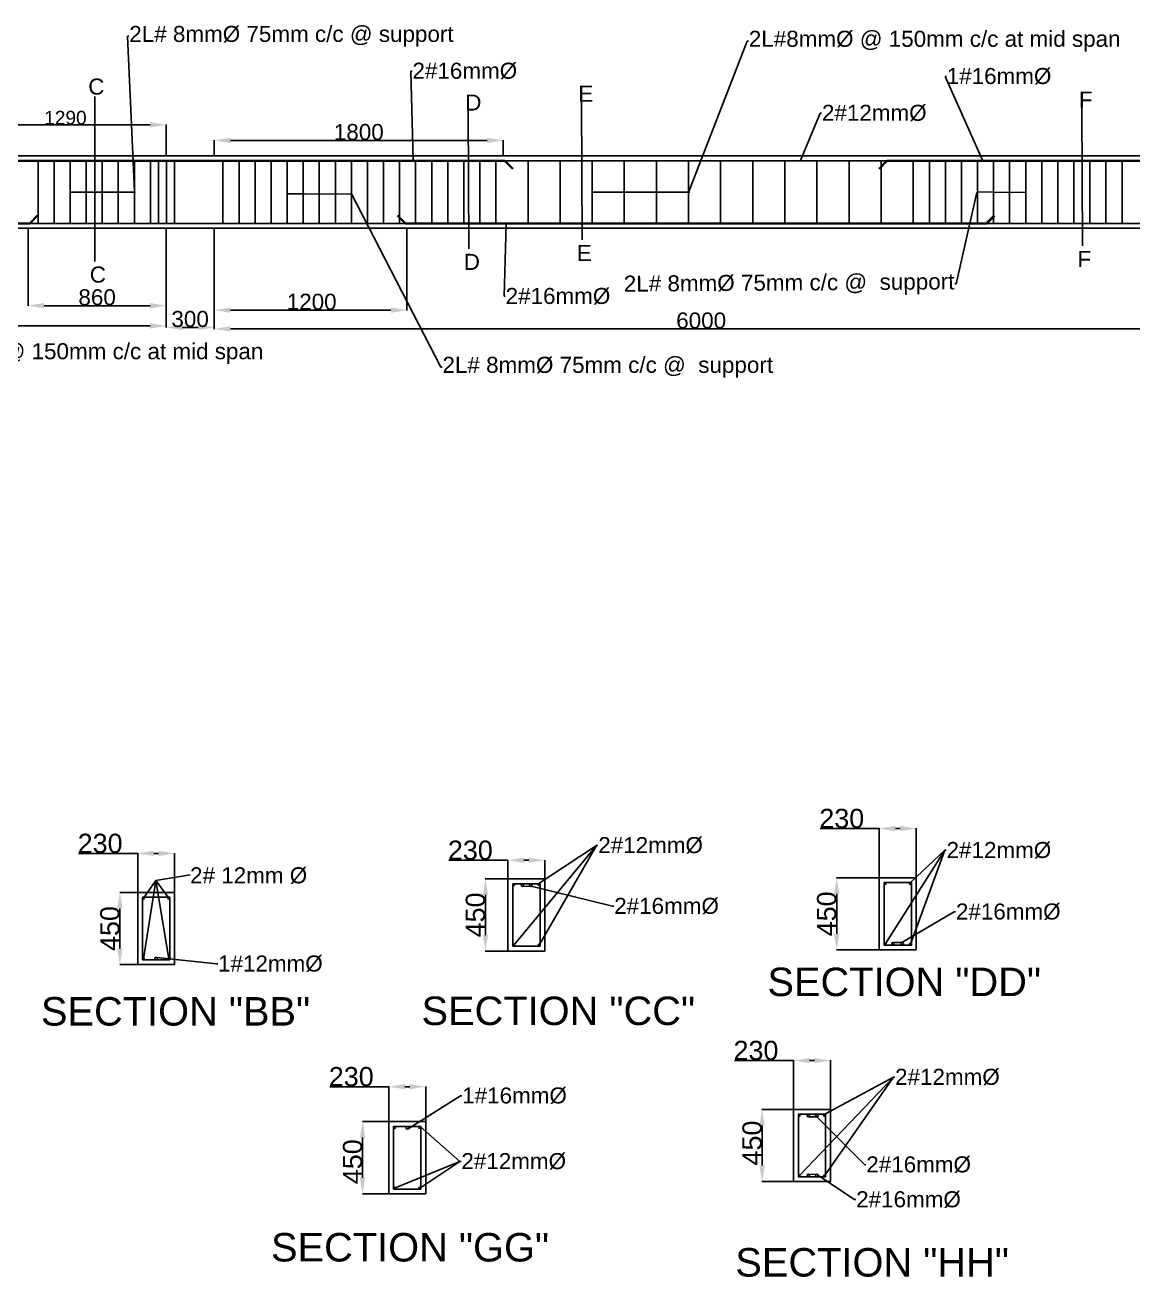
# Model space of a CAD drawing. Header units: inches. Extents: x 5684 to 22455, y 5609 to 13410.
# Drawn here: x 9429 to 16330, y 5609 to 13410 of the extents above; entities that cross this region are included whole.
import ezdxf
from ezdxf import colors
from ezdxf.entities.mleader import LeaderData, LeaderLine
from ezdxf.math import Vec2, Vec3

# ---------------------------------------------------------------- set-up
doc = ezdxf.new("R2010")
doc.units = ezdxf.units.IN
doc.header["$MEASUREMENT"] = 0
doc.styles.get("Standard").update_dxf_attribs({"font": 'arial.ttf'})
doc.dimstyles.new('ISO-25', dxfattribs={"dimtxt": 3, "dimasz": 100, "dimexe": 1.25, "dimexo": 0.625, "dimtad": 1, "dimtxsty": 'Standard', "dimcen": 2.5, "dimadec": 0, "dimazin": 0, "dimtfac": 1, "dimtmove": 0, "dimatfit": 3, "dimfxl": 1, "dimarcsym": 0})

# ---------------------------------------------------------------- blocks, each defined once
blk = doc.blocks.new('*D41')
at = {"color": 0, "lineweight": -2, "transparency": 16777216}
for p, q in [((6308, 12143.2), (6308, 11533.9)), ((10308, 12143.2), (10308, 11533.9)), ((6408, 11535.1), (10208, 11535.1))]:
    blk.add_line(p, q, dxfattribs=at)
at = {"color": 0, "transparency": 16777216}
for points in [[(6408, 11551.8), (6408, 11518.4), (6308, 11535.1)], [(10208, 11551.8), (10208, 11518.4), (10308, 11535.1)]]:
    blk.add_solid(points, dxfattribs=at)
at = {"layer": 'Defpoints', "color": 0, "transparency": 16777216}
for p in [(6308, 12143.8), (10308, 12143.8), (10308, 11535.1)]:
    blk.add_point(p, dxfattribs=at)
at = {"color": 0, "transparency": 16777216, "insert": (8308, 11586.8), "char_height": 85, "attachment_point": 5}
blk.add_mtext('{\\H1.17647x;4000}', dxfattribs=at)
blk = doc.blocks.new('*D42')
at = {"color": 0, "lineweight": -2, "transparency": 16777216}
for p, q in [((10608, 12143.2), (10608, 11515.2)), ((16608, 12143.2), (16608, 11515.2)), ((10708, 11516.4), (16508, 11516.4))]:
    blk.add_line(p, q, dxfattribs=at)
at = {"color": 0, "transparency": 16777216}
for points in [[(10708, 11533.1), (10708, 11499.8), (10608, 11516.4)], [(16508, 11533.1), (16508, 11499.8), (16608, 11516.4)]]:
    blk.add_solid(points, dxfattribs=at)
at = {"layer": 'Defpoints', "color": 0, "transparency": 16777216}
for p in [(10608, 12143.8), (16608, 12143.8), (16608, 11516.4)]:
    blk.add_point(p, dxfattribs=at)
at = {"color": 0, "transparency": 16777216, "insert": (13640.6, 11568.1), "char_height": 85, "attachment_point": 5}
blk.add_mtext('{\\H1.17647x;6000}', dxfattribs=at)
blk = doc.blocks.new('*D45')
at = {"color": 0, "lineweight": -2, "transparency": 16777216}
for p, q in [((10308, 12143.2), (10308, 11524.6)), ((10608, 12143.2), (10608, 11524.6)), ((10408, 11525.8), (10508, 11525.8))]:
    blk.add_line(p, q, dxfattribs=at)
at = {"color": 0, "transparency": 16777216}
for points in [[(10408, 11542.5), (10408, 11509.2), (10308, 11525.8)], [(10508, 11542.5), (10508, 11509.2), (10608, 11525.8)]]:
    blk.add_solid(points, dxfattribs=at)
at = {"layer": 'Defpoints', "color": 0, "transparency": 16777216}
for p in [(10308, 12143.8), (10608, 12143.8), (10608, 11525.8)]:
    blk.add_point(p, dxfattribs=at)
at = {"color": 0, "transparency": 16777216, "insert": (10457.4, 11577.5), "char_height": 85, "attachment_point": 5}
blk.add_mtext('{\\H1.17647x;300}', dxfattribs=at)
blk = doc.blocks.new('*D35')
at = {"color": 0, "lineweight": -2, "transparency": 16777216}
for p, q in [((9448, 12143.2), (9448, 11659.9)), ((10308, 12143.2), (10308, 11659.9)), ((9548, 11661.1), (10208, 11661.1))]:
    blk.add_line(p, q, dxfattribs=at)
at = {"color": 0, "transparency": 16777216}
for points in [[(9548, 11677.8), (9548, 11644.4), (9448, 11661.1)], [(10208, 11677.8), (10208, 11644.4), (10308, 11661.1)]]:
    blk.add_solid(points, dxfattribs=at)
at = {"layer": 'Defpoints', "color": 0, "transparency": 16777216}
for p in [(9448, 12143.8), (10308, 12143.8), (10308, 11661.1)]:
    blk.add_point(p, dxfattribs=at)
at = {"color": 0, "transparency": 16777216, "insert": (9878, 11712.8), "char_height": 85, "width": 187.626, "attachment_point": 5}
blk.add_mtext('{\\H1.17647x;860}', dxfattribs=at)
blk = doc.blocks.new('*D36')
at = {"color": 0, "lineweight": -2, "transparency": 16777216}
for p, q in [((9018, 12594.5), (9018, 12789.3)), ((9118, 12788), (10208, 12788)), ((10308, 12594.5), (10308, 12789.3))]:
    blk.add_line(p, q, dxfattribs=at)
at = {"color": 0, "transparency": 16777216}
for points in [[(9118, 12804.7), (9118, 12771.4), (9018, 12788)], [(10208, 12804.7), (10208, 12771.4), (10308, 12788)]]:
    blk.add_solid(points, dxfattribs=at)
at = {"layer": 'Defpoints', "color": 0, "transparency": 16777216}
for p in [(10308, 12788), (9018, 12593.8), (10308, 12593.8)]:
    blk.add_point(p, dxfattribs=at)
at = {"color": 0, "transparency": 16777216, "insert": (9680.6, 12832), "char_height": 85, "attachment_point": 5}
blk.add_mtext('1290', dxfattribs=at)
blk = doc.blocks.new('*D37')
at = {"color": 0, "lineweight": -2, "transparency": 16777216}
for p, q in [((10608, 12594.5), (10608, 12692.1)), ((10708, 12690.8), (12308, 12690.8)), ((12408, 12594.5), (12408, 12692.1))]:
    blk.add_line(p, q, dxfattribs=at)
at = {"color": 0, "transparency": 16777216}
for points in [[(10708, 12707.5), (10708, 12674.1), (10608, 12690.8)], [(12308, 12707.5), (12308, 12674.1), (12408, 12690.8)]]:
    blk.add_solid(points, dxfattribs=at)
at = {"layer": 'Defpoints', "color": 0, "transparency": 16777216}
for p in [(12408, 12690.8), (10608, 12593.8), (12408, 12593.8)]:
    blk.add_point(p, dxfattribs=at)
at = {"color": 0, "transparency": 16777216, "insert": (11508, 12742.5), "char_height": 85, "attachment_point": 5}
blk.add_mtext('{\\H1.17647x;1800}', dxfattribs=at)
blk = doc.blocks.new('*D38')
at = {"color": 0, "lineweight": -2, "transparency": 16777216}
for p, q in [((10608, 12143.2), (10608, 11631.9)), ((11808, 12143.2), (11808, 11631.9)), ((10708, 11633.1), (11708, 11633.1))]:
    blk.add_line(p, q, dxfattribs=at)
at = {"color": 0, "transparency": 16777216}
for points in [[(10708, 11649.8), (10708, 11616.4), (10608, 11633.1)], [(11708, 11649.8), (11708, 11616.4), (11808, 11633.1)]]:
    blk.add_solid(points, dxfattribs=at)
at = {"layer": 'Defpoints', "color": 0, "transparency": 16777216}
for p in [(10608, 12143.8), (11808, 12143.8), (11808, 11633.1)]:
    blk.add_point(p, dxfattribs=at)
at = {"color": 0, "transparency": 16777216, "insert": (11214.5, 11684.8), "char_height": 85, "attachment_point": 5}
blk.add_mtext('{\\H1.17647x;1200}', dxfattribs=at)
blk = doc.blocks.new('*D52')
at = {"color": 0, "lineweight": -2, "transparency": 16777216}
for p, q in [((10130.7, 8248.1), (9762.7, 8248.1)), ((10130.7, 8005.5), (10130.7, 8249.4)), ((10260.7, 8248.1), (10230.7, 8248.1)), ((10360.7, 8005.5), (10360.7, 8249.4))]:
    blk.add_line(p, q, dxfattribs=at)
at = {"color": 0, "transparency": 16777216}
for points in [[(10230.7, 8264.8), (10230.7, 8231.4), (10130.7, 8248.1)], [(10260.7, 8264.8), (10260.7, 8231.4), (10360.7, 8248.1)]]:
    blk.add_solid(points, dxfattribs=at)
at = {"layer": 'Defpoints', "color": 0, "transparency": 16777216}
for p in [(10130.7, 8248.1), (10130.7, 8004.9), (10360.7, 8004.9)]:
    blk.add_point(p, dxfattribs=at)
at = {"color": 0, "transparency": 16777216, "insert": (9896.7, 8310), "char_height": 3, "attachment_point": 5}
blk.add_mtext('{\\H40x;230}', dxfattribs=at)
blk = doc.blocks.new('*D53')
at = {"color": 0, "lineweight": -2, "transparency": 16777216}
for p, q in [((10130.1, 8004.9), (10018.5, 8004.9)), ((10019.8, 7904.9), (10019.8, 7654.9)), ((10130.1, 7554.9), (10018.5, 7554.9))]:
    blk.add_line(p, q, dxfattribs=at)
at = {"color": 0, "transparency": 16777216}
for points in [[(10003.1, 7904.9), (10036.4, 7904.9), (10019.8, 8004.9)], [(10003.1, 7654.9), (10036.4, 7654.9), (10019.8, 7554.9)]]:
    blk.add_solid(points, dxfattribs=at)
at = {"layer": 'Defpoints', "color": 0, "transparency": 16777216}
for p in [(10130.7, 8004.9), (10019.8, 7554.9), (10130.7, 7554.9)]:
    blk.add_point(p, dxfattribs=at)
at = {"color": 0, "transparency": 16777216, "insert": (9957.9, 7779.9), "char_height": 3, "attachment_point": 5, "rotation": 90}
blk.add_mtext('{\\H40x;450}', dxfattribs=at)
blk = doc.blocks.new('*D54')
at = {"color": 0, "lineweight": -2, "transparency": 16777216}
for p, q in [((12436.7, 8205.3), (12068.7, 8205.3)), ((12436.7, 8090.2), (12436.7, 8206.6)), ((12566.7, 8205.3), (12536.7, 8205.3)), ((12666.7, 8090.2), (12666.7, 8206.6))]:
    blk.add_line(p, q, dxfattribs=at)
at = {"color": 0, "transparency": 16777216}
for points in [[(12536.7, 8222), (12536.7, 8188.7), (12436.7, 8205.3)], [(12566.7, 8222), (12566.7, 8188.7), (12666.7, 8205.3)]]:
    blk.add_solid(points, dxfattribs=at)
at = {"layer": 'Defpoints', "color": 0, "transparency": 16777216}
for p in [(12436.7, 8205.3), (12436.7, 8089.6), (12666.7, 8089.6)]:
    blk.add_point(p, dxfattribs=at)
at = {"color": 0, "transparency": 16777216, "insert": (12202.7, 8267.3), "char_height": 3, "attachment_point": 5}
blk.add_mtext('{\\H40x;230}', dxfattribs=at)
blk = doc.blocks.new('*D55')
at = {"color": 0, "lineweight": -2, "transparency": 16777216}
for p, q in [((12436.1, 8089.6), (12295.5, 8089.6)), ((12296.8, 7739.6), (12296.8, 7989.6)), ((12436.1, 7639.6), (12295.5, 7639.6))]:
    blk.add_line(p, q, dxfattribs=at)
at = {"color": 0, "transparency": 16777216}
for points in [[(12280.1, 7989.6), (12313.4, 7989.6), (12296.8, 8089.6)], [(12280.1, 7739.6), (12313.4, 7739.6), (12296.8, 7639.6)]]:
    blk.add_solid(points, dxfattribs=at)
at = {"layer": 'Defpoints', "color": 0, "transparency": 16777216}
for p in [(12296.8, 8089.6), (12436.7, 8089.6), (12436.7, 7639.6)]:
    blk.add_point(p, dxfattribs=at)
at = {"color": 0, "transparency": 16777216, "insert": (12234.9, 7864.6), "char_height": 3, "attachment_point": 5, "rotation": 90}
blk.add_mtext('{\\H40x;450}', dxfattribs=at)
blk = doc.blocks.new('*D56')
at = {"color": 0, "lineweight": -2, "transparency": 16777216}
for p, q in [((14750.3, 8403.4), (14382.3, 8403.4)), ((14750.3, 8097.1), (14750.3, 8404.6)), ((14880.3, 8403.4), (14850.3, 8403.4)), ((14980.3, 8097.1), (14980.3, 8404.6))]:
    blk.add_line(p, q, dxfattribs=at)
at = {"color": 0, "transparency": 16777216}
for points in [[(14850.3, 8420), (14850.3, 8386.7), (14750.3, 8403.4)], [(14880.3, 8420), (14880.3, 8386.7), (14980.3, 8403.4)]]:
    blk.add_solid(points, dxfattribs=at)
at = {"layer": 'Defpoints', "color": 0, "transparency": 16777216}
for p in [(14750.3, 8403.4), (14750.3, 8096.5), (14980.3, 8096.5)]:
    blk.add_point(p, dxfattribs=at)
at = {"color": 0, "transparency": 16777216, "insert": (14516.3, 8465.3), "char_height": 3, "attachment_point": 5}
blk.add_mtext('{\\H40x;230}', dxfattribs=at)
blk = doc.blocks.new('*D57')
at = {"color": 0, "lineweight": -2, "transparency": 16777216}
for p, q in [((14749.6, 8096.5), (14483.7, 8096.5)), ((14484.9, 7996.5), (14484.9, 7746.5)), ((14749.6, 7646.5), (14483.7, 7646.5))]:
    blk.add_line(p, q, dxfattribs=at)
at = {"color": 0, "transparency": 16777216}
for points in [[(14468.2, 7996.5), (14501.6, 7996.5), (14484.9, 8096.5)], [(14468.2, 7746.5), (14501.6, 7746.5), (14484.9, 7646.5)]]:
    blk.add_solid(points, dxfattribs=at)
at = {"layer": 'Defpoints', "color": 0, "transparency": 16777216}
for p in [(14750.3, 8096.5), (14484.9, 7646.5), (14750.3, 7646.5)]:
    blk.add_point(p, dxfattribs=at)
at = {"color": 0, "transparency": 16777216, "insert": (14423, 7871.5), "char_height": 3, "attachment_point": 5, "rotation": 90}
blk.add_mtext('{\\H40x;450}', dxfattribs=at)
blk = doc.blocks.new('*D62')
at = {"color": 0, "lineweight": -2, "transparency": 16777216}
for p, q in [((11694.4, 6577), (11530.4, 6577)), ((11531.7, 6477), (11531.7, 6227)), ((11694.4, 6127), (11530.4, 6127))]:
    blk.add_line(p, q, dxfattribs=at)
at = {"color": 0, "transparency": 16777216}
for points in [[(11515, 6477), (11548.4, 6477), (11531.7, 6577)], [(11515, 6227), (11548.4, 6227), (11531.7, 6127)]]:
    blk.add_solid(points, dxfattribs=at)
at = {"layer": 'Defpoints', "color": 0, "transparency": 16777216}
for p in [(11695, 6577), (11531.7, 6127), (11695, 6127)]:
    blk.add_point(p, dxfattribs=at)
at = {"color": 0, "transparency": 16777216, "insert": (11469.8, 6327), "char_height": 3, "attachment_point": 5, "rotation": 90}
blk.add_mtext('{\\H40x;450}', dxfattribs=at)
blk = doc.blocks.new('*D63')
at = {"color": 0, "lineweight": -2, "transparency": 16777216}
for p, q in [((11695, 6794.4), (11327, 6794.4)), ((11695, 6577.6), (11695, 6795.7)), ((11825, 6794.4), (11795, 6794.4)), ((11925, 6577.6), (11925, 6795.7))]:
    blk.add_line(p, q, dxfattribs=at)
at = {"color": 0, "transparency": 16777216}
for points in [[(11795, 6811.1), (11795, 6777.8), (11695, 6794.4)], [(11825, 6811.1), (11825, 6777.8), (11925, 6794.4)]]:
    blk.add_solid(points, dxfattribs=at)
at = {"layer": 'Defpoints', "color": 0, "transparency": 16777216}
for p in [(11695, 6794.4), (11695, 6577), (11925, 6577)]:
    blk.add_point(p, dxfattribs=at)
at = {"color": 0, "transparency": 16777216, "insert": (11461, 6856.4), "char_height": 3, "attachment_point": 5}
blk.add_mtext('{\\H40x;230}', dxfattribs=at)
blk = doc.blocks.new('*D64')
at = {"color": 0, "lineweight": -2, "transparency": 16777216}
for p, q in [((14215.9, 6957.7), (13847.9, 6957.7)), ((14215.9, 6653.5), (14215.9, 6959)), ((14345.9, 6957.7), (14315.9, 6957.7)), ((14445.9, 6653.5), (14445.9, 6959))]:
    blk.add_line(p, q, dxfattribs=at)
at = {"color": 0, "transparency": 16777216}
for points in [[(14315.9, 6974.4), (14315.9, 6941.1), (14215.9, 6957.7)], [(14345.9, 6974.4), (14345.9, 6941.1), (14445.9, 6957.7)]]:
    blk.add_solid(points, dxfattribs=at)
at = {"layer": 'Defpoints', "color": 0, "transparency": 16777216}
for p in [(14215.9, 6957.7), (14215.9, 6652.9), (14445.9, 6652.9)]:
    blk.add_point(p, dxfattribs=at)
at = {"color": 0, "transparency": 16777216, "insert": (13981.9, 7019.7), "char_height": 3, "attachment_point": 5}
blk.add_mtext('{\\H40x;230}', dxfattribs=at)
blk = doc.blocks.new('*D65')
at = {"color": 0, "lineweight": -2, "transparency": 16777216}
for p, q in [((14215.3, 6652.9), (14018.9, 6652.9)), ((14020.2, 6552.9), (14020.2, 6302.9)), ((14215.3, 6202.9), (14018.9, 6202.9))]:
    blk.add_line(p, q, dxfattribs=at)
at = {"color": 0, "transparency": 16777216}
for points in [[(14003.5, 6552.9), (14036.8, 6552.9), (14020.2, 6652.9)], [(14003.5, 6302.9), (14036.8, 6302.9), (14020.2, 6202.9)]]:
    blk.add_solid(points, dxfattribs=at)
at = {"layer": 'Defpoints', "color": 0, "transparency": 16777216}
for p in [(14215.9, 6652.9), (14020.2, 6202.9), (14215.9, 6202.9)]:
    blk.add_point(p, dxfattribs=at)
at = {"color": 0, "transparency": 16777216, "insert": (13958.3, 6443.4), "char_height": 3, "attachment_point": 5, "rotation": 90}
blk.add_mtext('{\\H40x;450}', dxfattribs=at)

msp = doc.modelspace()

# ---------------------------------------------------------------- linework, layer by layer
for p, q in [((9864.355, 11937.115), (9864.355, 12965.414)), ((12194.109, 12016.148), (12189.858, 12875.955)), ((12898.548, 12071.474), (12894.297, 12931.281)), ((16016.62, 12033.621), (16012.368, 12893.429)), ((22208.016, 12593.828), (6008.016, 12593.828)), ((22178.016, 12563.828), (6710.079, 12563.828)), ((9510.079, 12173.828), (9510.079, 12563.828)), ((9610.079, 12173.828), (9610.079, 12563.828)), ((9710.079, 12173.828), (9710.079, 12563.828)), ((9710.079, 12173.828), (9710.079, 12563.828)), ((9810.079, 12173.828), (9810.079, 12563.828)), ((9910.079, 12173.828), (9910.079, 12563.828)), ((10010.079, 12173.828), (10010.079, 12563.828)), ((10110.079, 12173.828), (10110.079, 12563.828)), ((10110.079, 12173.828), (10110.079, 12563.828)), ((10210.079, 12173.828), (10210.079, 12563.828)), ((10260.079, 12173.828), (10260.079, 12563.828)), ((10310.079, 12173.828), (10310.079, 12563.828)), ((10360.079, 12173.828), (10360.079, 12563.828)), ((10661.957, 12173.828), (10661.957, 12563.828)), ((10761.957, 12173.828), (10761.957, 12563.828)), ((10861.957, 12173.828), (10861.957, 12563.828)), ((10961.957, 12173.828), (10961.957, 12563.828)), ((11061.957, 12173.828), (11061.957, 12563.828)), ((11161.957, 12173.828), (11161.957, 12563.828)), ((11261.957, 12173.828), (11261.957, 12563.828)), ((11361.957, 12173.828), (11361.957, 12563.828)), ((11461.957, 12173.828), (11461.957, 12563.828)), ((11561.957, 12173.828), (11561.957, 12563.828)), ((11661.957, 12173.828), (11661.957, 12563.828)), ((11761.957, 12173.828), (11761.957, 12563.828)), ((11861.957, 12173.828), (11861.957, 12563.828)), ((11961.957, 12173.828), (11961.957, 12563.828)), ((12061.957, 12173.828), (12061.957, 12563.828)), ((12161.957, 12173.828), (12161.957, 12563.828)), ((12261.957, 12173.828), (12261.957, 12563.828)), ((12361.957, 12173.828), (12361.957, 12563.828)), ((12561.957, 12173.828), (12561.957, 12563.828)), ((12761.957, 12173.828), (12761.957, 12563.828)), ((12961.957, 12173.828), (12961.957, 12563.828)), ((13161.957, 12173.828), (13161.957, 12563.828)), ((13361.957, 12173.828), (13361.957, 12563.828)), ((13561.957, 12173.828), (13561.957, 12563.828)), ((13761.957, 12173.828), (13761.957, 12563.828)), ((13961.957, 12173.828), (13961.957, 12563.828)), ((14161.957, 12173.828), (14161.957, 12563.828)), ((14361.957, 12173.828), (14361.957, 12563.828)), ((14561.957, 12173.828), (14561.957, 12563.828)), ((14761.957, 12173.828), (14761.957, 12563.828)), ((14961.957, 12173.828), (14961.957, 12563.828)), ((15061.957, 12173.828), (15061.957, 12563.828)), ((15161.957, 12173.828), (15161.957, 12563.828)), ((15261.957, 12173.828), (15261.957, 12563.828)), ((15361.957, 12173.828), (15361.957, 12563.828)), ((15461.957, 12173.828), (15461.957, 12563.828)), ((15561.957, 12173.828), (15561.957, 12563.828)), ((15661.957, 12173.828), (15661.957, 12563.828)), ((15761.957, 12173.828), (15761.957, 12563.828)), ((15861.957, 12173.828), (15861.957, 12563.828)), ((15961.957, 12173.828), (15961.957, 12563.828)), ((16061.957, 12173.828), (16061.957, 12563.828)), ((16161.957, 12173.828), (16161.957, 12563.828)), ((16261.957, 12173.828), (16261.957, 12563.828)), ((6308.016, 12173.828), (10308.016, 12173.828)), ((9458.016, 12173.828), (9448.016, 12173.828)), ((10308.016, 12173.828), (9458.016, 12173.828)), ((10308.016, 12173.828), (10608.016, 12173.828)), ((10608.016, 12173.828), (16608.016, 12173.828)), ((6308.016, 12143.828), (10308.016, 12143.828)), ((10308.016, 12143.828), (10308.016, 11902.696)), ((10308.016, 12143.828), (10608.016, 12143.828)), ((10608.016, 12143.828), (10608.016, 11902.696)), ((10608.016, 12143.828), (16608.016, 12143.828)), ((12472.713, 7675.543), (12989.474, 8297.886)), ((12989.474, 8297.886), (12630.574, 7675.666)), ((14786.29, 7682.493), (15159.034, 8267.389)), ((15159.034, 8267.389), (14944.151, 7682.616)), ((10243.623, 8078.49), (10456.854, 8113.918)), ((10166.758, 7968.804), (10243.623, 8078.49)), ((10166.758, 7590.874), (10243.623, 8078.49)), ((10243.623, 8078.49), (10324.624, 7968.804)), ((10243.623, 8078.49), (10324.619, 7590.997)), ((12436.691, 8089.552), (12436.691, 7639.552)), ((12666.691, 8089.552), (12436.691, 8089.552)), ((12466.691, 8059.552), (12466.691, 7669.552)), ((12636.691, 8059.552), (12466.691, 8059.552)), ((12636.691, 7669.552), (12636.691, 8059.552)), ((12666.691, 7639.552), (12666.691, 8089.552)), ((14750.268, 8096.502), (14750.268, 7646.502)), ((14980.268, 8096.502), (14750.268, 8096.502)), ((14780.268, 8066.502), (14780.268, 7676.502)), ((14950.268, 8066.502), (14780.268, 8066.502)), ((14950.268, 7676.502), (14950.268, 8066.502)), ((14980.268, 7646.502), (14980.268, 8096.502)), ((10130.736, 8004.883), (10130.736, 7554.883)), ((10360.736, 8004.883), (10130.736, 8004.883)), ((10160.736, 7974.883), (10160.736, 7584.883)), ((10330.736, 7974.883), (10160.736, 7974.883)), ((10330.736, 7584.883), (10330.736, 7974.883)), ((10360.736, 7554.883), (10360.736, 8004.883)), ((12466.691, 7669.552), (12636.691, 7669.552)), ((14750.268, 7646.502), (14980.268, 7646.502)), ((14780.268, 7676.502), (14950.268, 7676.502)), ((10160.736, 7584.883), (10330.736, 7584.883)), ((12436.691, 7639.552), (12666.691, 7639.552)), ((10130.736, 7554.883), (10360.736, 7554.883)), ((14251.905, 6238.916), (14838.396, 6853.938)), ((14838.396, 6853.938), (14409.766, 6239.039)), ((14215.883, 6652.925), (14215.883, 6202.925)), ((14445.883, 6652.925), (14215.883, 6652.925)), ((14445.883, 6202.925), (14445.883, 6652.925)), ((11695.021, 6576.986), (11695.021, 6126.986)), ((11925.021, 6576.986), (11695.021, 6576.986)), ((11925.021, 6126.986), (11925.021, 6576.986)), ((14245.883, 6622.925), (14245.883, 6232.925)), ((14415.883, 6622.925), (14245.883, 6622.925)), ((14415.883, 6232.925), (14415.883, 6622.925)), ((11725.021, 6546.986), (11725.021, 6156.986)), ((11895.021, 6546.986), (11725.021, 6546.986)), ((11895.021, 6156.986), (11895.021, 6546.986)), ((11731.043, 6162.977), (12136.857, 6328.854)), ((12136.857, 6328.854), (11888.904, 6163.1)), ((14215.883, 6202.925), (14445.883, 6202.925)), ((14245.883, 6232.925), (14415.883, 6232.925)), ((11695.021, 6126.986), (11925.021, 6126.986)), ((11725.021, 6156.986), (11895.021, 6156.986))]:
    msp.add_line(p, q)
at = {"lineweight": 35}
for p, q in [((10308.016, 12563.828), (9018.016, 12563.828)), ((10310.079, 12563.828), (10608.016, 12563.828)), ((10608.016, 12563.828), (12408.016, 12563.828)), ((12408.016, 12563.828), (12418.016, 12563.828)), ((12418.016, 12563.828), (12467.513, 12514.33)), ((14798.016, 12563.828), (14748.519, 12514.33)), ((14808.016, 12563.828), (14798.016, 12563.828)), ((16608.016, 12563.828), (14808.016, 12563.828)), ((7158.016, 12173.828), (9458.016, 12173.828)), ((9458.016, 12173.828), (9507.513, 12223.325)), ((11798.016, 12173.828), (11748.519, 12223.325)), ((11798.016, 12173.828), (15418.016, 12173.828))]:
    msp.add_line(p, q, dxfattribs=at)
at = {"lineweight": -2}
for p, q in [((10608.016, 12173.828), (11808.016, 12173.828)), ((11808.016, 12173.828), (11798.016, 12173.828)), ((16608.016, 12173.828), (15408.016, 12173.828)), ((15408.016, 12173.828), (15418.016, 12173.828))]:
    msp.add_line(p, q, dxfattribs=at)
at = {"lineweight": 40}
msp.add_line((15418.016, 12173.828), (15467.513, 12223.325), dxfattribs=at)
for centre, radius in [((12472.713, 8053.473), 6), ((12527.161, 8050.877), 8), ((12579.982, 8050.877), 8), ((12630.58, 8053.473), 6), ((14786.29, 8060.423), 6), ((14944.157, 8060.423), 6), ((10166.758, 7968.804), 6), ((10324.624, 7968.804), 6), ((12472.713, 7675.543), 6), ((12630.574, 7675.666), 6), ((14786.29, 7682.493), 6), ((14835.6, 7684.303), 8), ((14892.848, 7685.19), 8), ((14944.151, 7682.616), 6), ((10166.758, 7590.874), 6), ((10245.338, 7592.793), 8), ((10324.619, 7590.997), 6), ((14251.905, 6616.846), 6), ((14308.169, 6614.25), 8), ((14361.357, 6614.25), 8), ((14409.772, 6616.846), 6), ((11731.043, 6540.906), 6), ((11811.725, 6538.31), 8), ((11888.909, 6540.906), 6), ((14251.905, 6238.916), 6), ((14308.169, 6241.288), 8), ((14361.357, 6240.908), 8), ((14409.766, 6239.039), 6), ((11731.043, 6162.977), 6), ((11888.904, 6163.1), 6)]:
    msp.add_circle(centre, radius)

# ---------------------------------------------------------------- texts
at = {"attachment_point": 1}
for s, width, gutter_width, heights, insert, char_height in [('C', 137.05478, 12.5, [0], (9822.728, 13076.331), 100), ('E', 137.05478, 12.5, [0], (12875.402, 13032.201), 100), ('D', 137.05478, 12.5, [0], (12170.963, 12976.875), 100), ('F', 137.05478, 12.5, [0], (15993.473, 12994.349), 100), ('E', 137.05478, 12.5, [0], (12866.328, 12039.441), 100), ('D', 137.05478, 12.5, [0], (12161.889, 11984.115), 100), ('F', 137.05478, 12.5, [0], (15984.4, 12001.588), 100), ('C', 137.05478, 12.5, [77.558], (9832.135, 11905.082), 100), ('2# 12mm %%C', 1585.75861, 346.211, [0], (10456.854, 8161.632), 100), ('SECTION "DD"', 7737.0629, 887.087, [0], (14053.438, 7536.388), 177.41749), ('SECTION "BB"', 7737.0629, 887.087, [0], (9528.046, 7352.722), 177.41749), ('SECTION "CC"', 7737.0629, 887.087, [0], (11898.616, 7355.977), 177.41749), ('SECTION "GG"', 7737.0629, 887.087, [0], (10961.095, 5882.788), 177.41749), ('SECTION "HH"', 7737.0629, 887.087, [0], (13853.344, 5788.885), 177.41749)]:
    msp.add_mtext_dynamic_manual_height_columns(s, width=width, gutter_width=gutter_width, heights=heights, dxfattribs=dict(at, insert=insert, char_height=char_height))

# ---------------------------------------------------------------- dimensions: what is measured, and where the dimension line sits
dim = msp.add_linear_dim(base=(10308.016, 12788.02), p1=(9018.016, 12593.828), p2=(10308.016, 12593.828), dimstyle='ISO-25', override={"dimtxt": 85})
dim.commit()
dim.dimension.update_dxf_attribs({"geometry": '*D36', "text_midpoint": (9680.58, 12788.02), "dimtype": 160})
for base, p1, p2, picture, middle in [((12408.016, 12690.816), (10608.016, 12593.828), (12408.016, 12593.828), '*D37', (11508.016, 12690.816)), ((10308.016, 11535.105), (6308.016, 12143.828), (10308.016, 12143.828), '*D41', (8308.016, 11535.105)), ((10308.016, 11661.116), (9448.016, 12143.828), (10308.016, 12143.828), '*D35', (9878.016, 11661.116)), ((10608.016, 11525.821), (10308.016, 12143.828), (10608.016, 12143.828), '*D45', (10457.366, 11525.821)), ((16608.016, 11516.425), (10608.016, 12143.828), (16608.016, 12143.828), '*D42', (13640.583, 11516.425)), ((11808.016, 11633.105), (10608.016, 12143.828), (11808.016, 12143.828), '*D38', (11214.525, 11633.105))]:
    dim = msp.add_linear_dim(base=base, p1=p1, p2=p2, text='{\\H1.17647x;<>}', dimstyle='ISO-25', override={"dimtxt": 85})
    dim.commit()
    dim.dimension.update_dxf_attribs({"geometry": picture, "text_midpoint": middle, "dimtype": 160})
for base, p1, p2, picture, middle in [((14750.268, 8403.364), (14980.268, 8096.502), (14750.268, 8096.502), '*D56', (14516.26, 8465.299)), ((10130.736, 8248.108), (10360.736, 8004.883), (10130.736, 8004.883), '*D52', (9896.727, 8310.043)), ((12436.691, 8205.329), (12666.691, 8089.552), (12436.691, 8089.552), '*D54', (12202.683, 8267.263)), ((14215.883, 6957.739), (14445.883, 6652.925), (14215.883, 6652.925), '*D64', (13981.875, 7019.674)), ((11695.021, 6794.437), (11925.021, 6576.986), (11695.021, 6576.986), '*D63', (11461.012, 6856.372))]:
    dim = msp.add_linear_dim(base=base, p1=p1, p2=p2, text='{\\H40x;<>}', dimstyle='ISO-25')
    dim.commit()
    dim.dimension.update_dxf_attribs({"geometry": picture, "text_midpoint": middle})
for base, p1, p2, picture, middle in [((12296.756, 8089.552), (12436.691, 7639.552), (12436.691, 8089.552), '*D55', (12234.862, 7864.552)), ((14484.904, 7646.502), (14750.268, 8096.502), (14750.268, 7646.502), '*D57', (14423.01, 7871.502)), ((10019.766, 7554.883), (10130.736, 8004.883), (10130.736, 7554.883), '*D53', (9957.873, 7779.883))]:
    dim = msp.add_linear_dim(base=base, p1=p1, p2=p2, angle=90, text='{\\H40x;<>}', dimstyle='ISO-25')
    dim.commit()
    dim.dimension.update_dxf_attribs({"geometry": picture, "text_midpoint": middle})
for base, p1, p2, picture, middle in [((14020.157, 6202.925), (14215.883, 6652.925), (14215.883, 6202.925), '*D65', (14020.157, 6443.412)), ((11531.697, 6126.986), (11695.021, 6576.986), (11695.021, 6126.986), '*D62', (11531.697, 6327.033))]:
    dim = msp.add_linear_dim(base=base, p1=p1, p2=p2, angle=90, text='{\\H40x;<>}', dimstyle='ISO-25')
    dim.commit()
    dim.dimension.update_dxf_attribs({"geometry": picture, "text_midpoint": middle, "dimtype": 160})

# ---------------------------------------------------------------- leaders
ml = msp.add_multileader_mtext('Standard')
ml.set_content('2L# 8mm%%C 75mm c/c @ support', color=256)
ml.set_leader_properties()
ml.build(insert=Vec2(0, 0))
ctx = ml.context
ctx.base_point, ctx.char_height, ctx.plane_origin = Vec3(10076.204, 13339.71), 100, Vec3(10110.079, 12368.828)
notes = []
notes.append((ctx, [(0, (1, 1, 0), (10068.204, 13339.71), (1, 0), 8, [(0, [(10110.079, 12368.828)], 0, [])])]))
ctx.mtext.insert, ctx.mtext.width, ctx.mtext.flow_direction = Vec3(10078.204, 13404.41), 2581.97805, 5
ml = msp.add_multileader_mtext('Standard')
ml.set_content('2L#8mm%%C @ 150mm c/c at mid span', color=256)
ml.set_leader_properties()
ml.build(insert=Vec2(0, 0))
ctx = ml.context
ctx.base_point, ctx.char_height, ctx.plane_origin = Vec3(13935.41, 13309.303), 100, Vec3(13561.957, 12368.828)
notes.append((ctx, [(0, (1, 1, 0), (13927.41, 13309.303), (1, 0), 8, [(0, [(13561.957, 12368.828)], 0, [])])]))
ctx.mtext.insert, ctx.mtext.width, ctx.mtext.flow_direction = Vec3(13937.41, 13374.003), 2373.61703, 5
ml = msp.add_multileader_mtext('Standard')
ml.set_content('2#16mm%%C', color=256)
ml.set_leader_properties()
ml.build(insert=Vec2(0, 0))
ctx = ml.context
ctx.base_point, ctx.char_height, ctx.plane_origin = Vec3(11840.191, 13123.127), 100, Vec3(11847.12, 12563.849)
notes.append((ctx, [(0, (1, 1, 0), (11832.191, 13123.127), (1, 0), 8, [(0, [(11847.12, 12563.849)], 0, [])])]))
ctx.mtext.insert, ctx.mtext.flow_direction = Vec3(11842.191, 13175.139), 5
ml = msp.add_multileader_mtext('Standard')
ml.set_content('1#16mm%%C', color=256)
ml.set_leader_properties()
ml.build(insert=Vec2(0, 0))
ctx = ml.context
ctx.base_point, ctx.char_height, ctx.plane_origin = Vec3(15167.882, 13090.029), 100, Vec3(15187.657, 12562.973)
notes.append((ctx, [(0, (1, 1, 0), (15159.882, 13090.029), (1, 0), 8, [(0, [(15393.992, 12564.953)], 0, [])])]))
ctx.mtext.insert, ctx.mtext.flow_direction = Vec3(15169.882, 13142.041), 5
ml = msp.add_multileader_mtext('Standard')
ml.set_content('2#12mm%%C', color=256)
ml.set_leader_properties()
ml.build(insert=Vec2(0, 0))
ctx = ml.context
ctx.base_point, ctx.char_height, ctx.plane_origin = Vec3(14390.77, 12860.984), 100, Vec3(13880.889, 12563.149)
notes.append((ctx, [(0, (1, 1, 0), (14382.77, 12860.984), (1, 0), 8, [(0, [(14258.012, 12562.544)], 0, [])])]))
ctx.mtext.insert, ctx.mtext.flow_direction = Vec3(14392.77, 12912.997), 5
ml = msp.add_multileader_mtext('Standard')
ml.set_content('2L#8mm%%C @ 150mm c/c at mid span', color=256)
ml.set_leader_properties()
ml.build(insert=Vec2(0, 0))
ctx = ml.context
ctx.base_point, ctx.char_height, ctx.plane_origin = Vec3(8596.118, 11362.602), 100, Vec3(8410.079, 12368.828)
notes.append((ctx, [(0, (1, 1, 0), (8588.118, 11362.602), (1, 0), 8, [(0, [(8410.079, 12368.828)], 0, [])])]))
ctx.mtext.insert, ctx.mtext.width, ctx.mtext.flow_direction = Vec3(8598.118, 11427.302), 2604.7901, 5
ml = msp.add_multileader_mtext('Standard')
ml.set_content('', color=256)
ml.set_leader_properties()
ml.build(insert=Vec2(0, 0))
ctx = ml.context
ctx.base_point, ctx.plane_origin = Vec3(9818.079, 12368.828), Vec3(9710.079, 12368.828)
notes.append((ctx, [(0, (1, 1, 0), (9810.079, 12368.828), (1, 0), 8, [(0, [(9710.079, 12368.828)], 0, [])])]))
ctx.mtext.insert, ctx.mtext.flow_direction = Vec3(9820.079, 12370.828), 5
ml = msp.add_multileader_mtext('Standard')
ml.set_content('', color=256)
ml.set_leader_properties()
ml.build(insert=Vec2(0, 0))
ctx = ml.context
ctx.base_point, ctx.plane_origin = Vec3(9918.079, 12368.828), Vec3(9810.079, 12368.828)
notes.append((ctx, [(0, (1, 1, 0), (9910.079, 12368.828), (1, 0), 8, [(0, [(9810.079, 12368.828)], 0, [])])]))
ctx.mtext.insert, ctx.mtext.flow_direction = Vec3(9920.079, 12370.828), 5
ml = msp.add_multileader_mtext('Standard')
ml.set_content('', color=256)
ml.set_leader_properties()
ml.build(insert=Vec2(0, 0))
ctx = ml.context
ctx.base_point, ctx.plane_origin = Vec3(10018.079, 12368.828), Vec3(9910.079, 12368.828)
notes.append((ctx, [(0, (1, 1, 0), (10010.079, 12368.828), (1, 0), 8, [(0, [(9910.079, 12368.828)], 0, [])])]))
ctx.mtext.insert, ctx.mtext.flow_direction = Vec3(10020.079, 12370.828), 5
ml = msp.add_multileader_mtext('Standard')
ml.set_content('', color=256)
ml.set_leader_properties()
ml.build(insert=Vec2(0, 0))
ctx = ml.context
ctx.base_point, ctx.plane_origin = Vec3(10118.079, 12368.828), Vec3(10010.079, 12368.828)
notes.append((ctx, [(0, (1, 1, 0), (10110.079, 12368.828), (1, 0), 8, [(0, [(10010.079, 12368.828)], 0, [])])]))
ctx.mtext.insert, ctx.mtext.flow_direction = Vec3(10120.079, 12370.828), 5
ml = msp.add_multileader_mtext('Standard')
ml.set_content('', color=256)
ml.set_leader_properties()
ml.build(insert=Vec2(0, 0))
ctx = ml.context
ctx.base_point, ctx.plane_origin = Vec3(11169.957, 12357.626), Vec3(11061.957, 12357.626)
notes.append((ctx, [(0, (1, 1, 0), (11161.957, 12357.626), (1, 0), 8, [(0, [(11061.957, 12357.626)], 0, [])])]))
ctx.mtext.insert, ctx.mtext.flow_direction = Vec3(11171.957, 12359.626), 5
ml = msp.add_multileader_mtext('Standard')
ml.set_content('', color=256)
ml.set_leader_properties()
ml.build(insert=Vec2(0, 0))
ctx = ml.context
ctx.base_point, ctx.plane_origin = Vec3(11464.2, 12355.545), Vec3(11161.957, 12357.626)
notes.append((ctx, [(0, (1, 1, 0), (11456.2, 12355.545), (1, 0), 8, [(0, [(11161.957, 12357.626)], 0, [])])]))
ctx.mtext.insert, ctx.mtext.flow_direction = Vec3(11466.2, 12357.545), 5
ml = msp.add_multileader_mtext('Standard')
ml.set_content('2L# 8mm%%C 75mm c/c @  support', color=256)
ml.set_leader_properties()
ml.build(insert=Vec2(0, 0))
ctx = ml.context
ctx.base_point, ctx.char_height, ctx.plane_origin = Vec3(12027.145, 11277.693), 100, Vec3(11261.957, 12357.626)
notes.append((ctx, [(0, (1, 1, 0), (12019.145, 11277.693), (1, 0), 8, [(0, [(11462.512, 12357.545)], 0, [])])]))
ctx.mtext.insert, ctx.mtext.width, ctx.mtext.flow_direction = Vec3(12029.145, 11342.393), 2355.2875, 5
ml = msp.add_multileader_mtext('Standard')
ml.set_content('', color=256)
ml.set_leader_properties()
ml.build(insert=Vec2(0, 0))
ctx = ml.context
ctx.base_point, ctx.plane_origin = Vec3(13169.957, 12368.828), Vec3(12961.957, 12368.828)
notes.append((ctx, [(0, (1, 1, 0), (13161.957, 12368.828), (1, 0), 8, [(0, [(12961.957, 12368.828)], 0, [])])]))
ctx.mtext.insert, ctx.mtext.flow_direction = Vec3(13171.957, 12370.828), 5
ml = msp.add_multileader_mtext('Standard')
ml.set_content('2L# 8mm%%C 75mm c/c @  support', color=256)
ml.set_leader_properties()
ml.build(insert=Vec2(0, 0))
ctx = ml.context
ctx.base_point, ctx.char_height, ctx.plane_origin, ctx.plane_x_axis, ctx.plane_y_axis = Vec3(13161.651, 11783.665), 100, Vec3(15461.966, 12366.042), Vec3(0.99997575, 0.00696407), Vec3(-0.00696407, 0.99997575)
ctx.text_align_type = 2
notes.append((ctx, [(0, (1, 1, 0), (15227.966, 11798.055), (-0.99997575, -0.00696407), 8, [(0, [(15358.989, 12369.842)], 0, [])])]))
ctx.mtext.insert, ctx.mtext.text_direction, ctx.mtext.rotation, ctx.mtext.width, ctx.mtext.defined_height, ctx.mtext.alignment, ctx.mtext.flow_direction = Vec3(15217.516, 11862.684), Vec3(0.99997575, 0.00696407), 0.00696413, 2244.26704, 238.299, 3, 5
ml = msp.add_multileader_mtext('Standard')
ml.set_content('', color=256)
ml.set_leader_properties()
ml.build(insert=Vec2(0, 0))
ctx = ml.context
ctx.base_point, ctx.plane_origin = Vec3(13369.957, 12368.828), Vec3(13161.957, 12368.828)
notes.append((ctx, [(0, (1, 1, 0), (13361.957, 12368.828), (1, 0), 8, [(0, [(13161.957, 12368.828)], 0, [])])]))
ctx.mtext.insert, ctx.mtext.flow_direction = Vec3(13371.957, 12370.828), 5
ml = msp.add_multileader_mtext('Standard')
ml.set_content('', color=256)
ml.set_leader_properties()
ml.build(insert=Vec2(0, 0))
ctx = ml.context
ctx.base_point, ctx.plane_origin = Vec3(13569.957, 12368.828), Vec3(13361.957, 12368.828)
notes.append((ctx, [(0, (1, 1, 0), (13561.957, 12368.828), (1, 0), 8, [(0, [(13361.957, 12368.828)], 0, [])])]))
ctx.mtext.insert, ctx.mtext.flow_direction = Vec3(13571.957, 12370.828), 5
ml = msp.add_multileader_mtext('Standard')
ml.set_content('', color=256)
ml.set_leader_properties()
ml.build(insert=Vec2(0, 0))
ctx = ml.context
ctx.base_point, ctx.plane_origin, ctx.plane_x_axis, ctx.plane_y_axis = Vec3(15357.003, 12370.802), Vec3(15561.964, 12366.738), Vec3(0.99997575, 0.00696407), Vec3(-0.00696407, 0.99997575)
ctx.text_align_type = 2
notes.append((ctx, [(0, (1, 1, 0), (15369.003, 12370.885), (-0.99997575, -0.00696407), 8, [(0, [(15561.964, 12366.738)], 0, [])])]))
ctx.mtext.insert, ctx.mtext.text_direction, ctx.mtext.rotation, ctx.mtext.alignment, ctx.mtext.flow_direction = Vec3(15358.989, 12372.815), Vec3(0.99997575, 0.00696407), 0.00696413, 3, 5
ml = msp.add_multileader_mtext('Standard')
ml.set_content('', color=256)
ml.set_leader_properties()
ml.build(insert=Vec2(0, 0))
ctx = ml.context
ctx.base_point, ctx.plane_origin, ctx.plane_x_axis, ctx.plane_y_axis = Vec3(15549.964, 12366.655), Vec3(15661.962, 12367.435), Vec3(0.99997575, 0.00696407), Vec3(-0.00696407, 0.99997575)
ctx.text_align_type = 2
notes.append((ctx, [(0, (1, 1, 0), (15561.964, 12366.738), (-0.99997575, -0.00696407), 8, [(0, [(15661.962, 12367.435)], 0, [])])]))
ctx.mtext.insert, ctx.mtext.text_direction, ctx.mtext.rotation, ctx.mtext.alignment, ctx.mtext.flow_direction = Vec3(15551.95, 12368.669), Vec3(0.99997575, 0.00696407), 0.00696413, 3, 5
ml = msp.add_multileader_mtext('Standard')
ml.set_content('2#16mm%%C', color=256)
ml.set_leader_properties()
ml.build(insert=Vec2(0, 0))
ctx = ml.context
ctx.base_point, ctx.char_height, ctx.plane_origin = Vec3(12420.597, 11719.725), 100, Vec3(13047.411, 12173.099)
notes.append((ctx, [(0, (1, 1, 0), (12412.597, 11719.725), (1, 0), 8, [(0, [(12426.488, 12172.952)], 0, [])])]))
ctx.mtext.insert, ctx.mtext.flow_direction = Vec3(12422.597, 11771.737), 5
ml = msp.add_multileader_mtext('Standard')
ml.set_content('2#12mm%%C', color=256)
ml.set_leader_properties()
ml.build(insert=Vec2(0, 0))
ctx = ml.context
ctx.base_point, ctx.char_height, ctx.plane_origin = Vec3(12997.474, 8297.886), 100, Vec3(12472.788, 8059.279)
notes.append((ctx, [(0, (1, 1, 0), (12989.474, 8297.886), (1, 0), 8, [(1, [(12472.788, 8059.279), (12630.324, 8059.678)], 0, [])])]))
ctx.mtext.insert, ctx.mtext.flow_direction = Vec3(12999.474, 8349.898), 5
ml = msp.add_multileader_mtext('Standard')
ml.set_content('2#12mm%%C', color=256)
ml.set_leader_properties()
ml.build(insert=Vec2(0, 0))
ctx = ml.context
ctx.base_point, ctx.char_height, ctx.plane_origin = Vec3(15167.034, 8267.389), 100, Vec3(14786.362, 8066.229)
notes.append((ctx, [(0, (1, 1, 0), (15159.034, 8267.389), (1, 0), 8, [(1, [(14786.362, 8066.229), (14943.897, 8066.628)], 0, [])])]))
ctx.mtext.insert, ctx.mtext.flow_direction = Vec3(15169.034, 8319.401), 5
ml = msp.add_multileader_mtext('Standard')
ml.set_content('2#16mm%%C', color=256)
ml.set_leader_properties()
ml.build(insert=Vec2(0, 0))
ctx = ml.context
ctx.base_point, ctx.char_height, ctx.plane_origin = Vec3(13096.856, 7919.387), 100, Vec3(12526.313, 8042.184)
notes.append((ctx, [(0, (1, 1, 0), (13088.856, 7919.387), (1, 0), 8, [(1, [(12526.313, 8042.184), (12581.249, 8043.308)], 0, [])])]))
ctx.mtext.insert, ctx.mtext.flow_direction = Vec3(13098.856, 7971.399), 5
ml = msp.add_multileader_mtext('Standard')
ml.set_content('2#16mm%%C', color=256)
ml.set_leader_properties()
ml.build(insert=Vec2(0, 0))
ctx = ml.context
ctx.base_point, ctx.char_height, ctx.plane_origin = Vec3(15225.491, 7884.222), 100, Vec3(14835.151, 7692.348)
notes.append((ctx, [(0, (1, 1, 0), (15217.491, 7884.222), (1, 0), 8, [(1, [(14835.151, 7692.348), (14891.548, 7693.738)], 0, [])])]))
ctx.mtext.insert, ctx.mtext.flow_direction = Vec3(15227.491, 7936.234), 5
ml = msp.add_multileader_mtext('Standard')
ml.set_content('1#12mm%%C', color=256)
ml.set_leader_properties()
ml.build(insert=Vec2(0, 0))
ctx = ml.context
ctx.base_point, ctx.char_height, ctx.plane_origin = Vec3(10629.177, 7560.117), 100, Vec3(10245.107, 7600.863)
notes.append((ctx, [(0, (1, 1, 0), (10621.177, 7560.117), (1, 0), 8, [(0, [(10245.107, 7600.863)], 0, [])])]))
ctx.mtext.insert, ctx.mtext.flow_direction = Vec3(10631.177, 7612.129), 5
ml = msp.add_multileader_mtext('Standard')
ml.set_content('2#12mm%%C', color=256)
ml.set_leader_properties()
ml.build(insert=Vec2(0, 0))
ctx = ml.context
ctx.base_point, ctx.char_height, ctx.plane_origin = Vec3(14846.396, 6853.938), 100, Vec3(14252.982, 6622.734)
notes.append((ctx, [(0, (1, 1, 0), (14838.396, 6853.938), (1, 0), 8, [(1, [(14252.982, 6622.734), (14410.518, 6623.133)], 0, [])])]))
ctx.mtext.insert, ctx.mtext.flow_direction = Vec3(14848.396, 6905.95), 5
ml = msp.add_multileader_mtext('Standard')
ml.set_content('1#16mm%%C', color=256)
ml.set_leader_properties()
ml.build(insert=Vec2(0, 0))
ctx = ml.context
ctx.base_point, ctx.char_height, ctx.plane_origin = Vec3(12149.893, 6738.016), 100, Vec3(11811.223, 6530.28)
notes.append((ctx, [(1, (1, 1, 0), (12141.893, 6738.016), (1, 0), 8, [(0, [(11811.223, 6530.28)], 0, [])])]))
ctx.mtext.insert, ctx.mtext.flow_direction = Vec3(12151.893, 6790.029), 5
ml = msp.add_multileader_mtext('Standard')
ml.set_content('2#16mm%%C', color=256)
ml.set_leader_properties()
ml.build(insert=Vec2(0, 0))
ctx = ml.context
ctx.base_point, ctx.char_height, ctx.plane_origin = Vec3(14667.103, 6308.337), 100, Vec3(14307.726, 6606.334)
notes.append((ctx, [(0, (1, 1, 0), (14659.103, 6308.337), (1, 0), 8, [(1, [(14307.726, 6606.334), (14361.755, 6606.103)], 0, [])])]))
ctx.mtext.insert, ctx.mtext.flow_direction = Vec3(14669.103, 6360.35), 5
ml = msp.add_multileader_mtext('Standard')
ml.set_content('2#12mm%%C', color=256)
ml.set_leader_properties()
ml.build(insert=Vec2(0, 0))
ctx = ml.context
ctx.base_point, ctx.char_height, ctx.plane_origin = Vec3(12144.857, 6328.854), 100, Vec3(11731.68, 6546.987)
notes.append((ctx, [(0, (1, 1, 0), (12136.857, 6328.854), (1, 0), 8, [(1, [(11731.68, 6546.987), (11889.215, 6547.386)], 0, [])])]))
ctx.mtext.insert, ctx.mtext.flow_direction = Vec3(12146.857, 6380.866), 5
ml = msp.add_multileader_mtext('Standard')
ml.set_content('2#16mm%%C', color=256)
ml.set_leader_properties()
ml.build(insert=Vec2(0, 0))
ctx = ml.context
ctx.base_point, ctx.char_height, ctx.plane_origin = Vec3(14603.997, 6090.999), 100, Vec3(14307.119, 6248.736)
notes.append((ctx, [(0, (1, 1, 0), (14595.997, 6090.999), (1, 0), 8, [(1, [(14307.119, 6248.736), (14361.55, 6248.401)], 0, [])])]))
ctx.mtext.insert, ctx.mtext.flow_direction = Vec3(14605.997, 6143.011), 5
for ctx, leaders in notes:
    for number, flags, end, landing, length, lines in leaders:
        leader = LeaderData()
        leader.index, (leader.has_last_leader_line, leader.has_dogleg_vector, leader.attachment_direction) = number, flags
        leader.last_leader_point, leader.dogleg_vector, leader.dogleg_length = Vec3(end), Vec3(landing), length
        for number, points, colour, breaks in lines:
            line = LeaderLine()
            line.index, line.vertices, line.color, line.breaks = number, Vec3.list(points), colors.encode_raw_color(colour), breaks
            leader.lines.append(line)
        ctx.leaders.append(leader)

doc.saveas('drawing.dxf')
